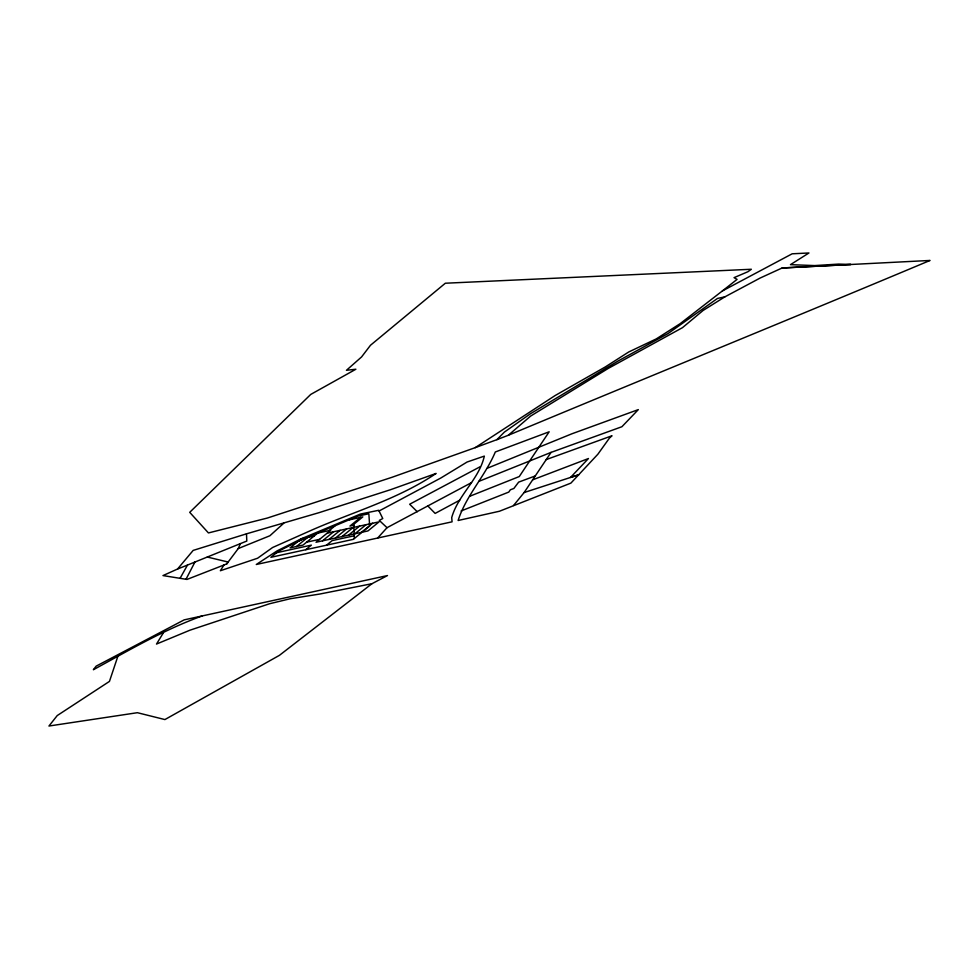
<?xml version="1.0" encoding="UTF-8"?>
<svg xmlns="http://www.w3.org/2000/svg" width="979" height="979" viewBox="0 0 979 979"><rect width="100%" height="100%" fill="white"/><g stroke="black" fill="none" stroke-linecap="round" stroke-linejoin="round"><path stroke-width="1.47" d="M379.057 511.001L440.807 478.021L467.081 462.027L484.348 456.092C479.037 479.453 458.148 494.738 451.711 517.573L452.078 521.819L256.29 564.491L277.106 550.871L301.189 538.817L360.345 514.085L378.714 510.292L382.765 518.54L379.289 520.412L387.023 527.693L471.535 482.61M469.675 496.292L519.274 476.553L549.158 431.8L495.313 451.98C485.229 476.039 466.041 495.57 458.111 520.498L499.474 511.234L570.892 483.112L597.888 454.207L609.391 438.151L612.01 435.765L546.233 459.579M117.884 656.211L109.452 681.408L57.235 715.563L48.95 726.026L137.39 712.7L164.9 719.565L279.407 655.355L371.922 583.729L387.488 575.554L184.187 619.866L96.15 666.148L93.372 669.734C128.947 650.35 164.154 629.558 202.408 615.877M238.252 548.558L240.418 543.614L246.806 541.057L246.488 533.836L319.13 512.641L390.523 489.708L436.108 473.432C396.593 500.196 350.09 512.702 307.014 532.209L272.603 547.506L257.575 558.238L220.373 570.733L223.922 565.018L226.773 563.855L238.252 548.558L269.91 535.746L283.702 523.275M185.998 579.274L194.943 562.032L240.418 543.614M180.063 578.32L187.491 565.067L194.943 562.032M163.432 632.691L156.505 644.06L189.95 630.195L269.604 603.737L290.335 598.72L319.619 594.069L371.922 583.729M513.522 505.519L524.132 492.535L551.055 452.396L621.91 426.722L638.32 409.614L572.03 433.746L487.297 468.231M226.773 563.855L228.144 562.032L207.291 557.051M223.922 565.018L186.989 579.433L162.979 575.579L177.566 569.019L193.169 550.406L246.488 533.836M377.649 538.046L387.023 527.693M475.231 447.648L496.891 439.657L504.381 432.106L530.594 413.652L617.982 361.067L668.021 333.57L717.46 298.448L724.839 296.87L760.145 278.036L782.086 267.989L850.849 264.465L838.624 264.085L814.65 265.578L790.457 264.66L808.948 252.974L792.158 253.806L722.367 290.947L680.209 323.633L656.248 338.918L628.738 351.975L605.23 366.978L555.056 395.589L475.231 447.648L391.943 477.311L267.218 518.087L208.441 532.943L189.718 512.335L310.735 394.427L355.879 369.23L346.444 370.295L361.569 356.943L370.503 345.244L445.335 283.225L751.334 269.262L747.956 271.697L734.066 277.644L737.077 279.394L722.367 290.947M496.891 439.657L508.309 435.276L530.594 416.099L608.228 368.434L682.473 327.659L703.093 310.465L724.839 296.87M296.539 546.502L307.675 537.41M317.734 533.09L303.037 545.083L290.053 547.91L301.189 538.817L314.173 535.99M305.754 549.708L311.371 545.132L276.506 552.731M329.201 530.581L335.026 525.833M322.507 540.836L333.643 531.744M329.005 539.429L340.141 530.337M326.533 545.181L332.15 540.604L354.19 535.794M360.602 517.377L349.968 526.053L353.872 525.209M335.491 538.009L346.627 528.917M341.977 536.59L353.113 527.51M348.475 535.183L359.611 526.09M354.961 533.763L366.097 524.671M361.459 532.343L372.595 523.263M459.702 500.208L435.141 513.412L427.933 506.057M480.261 466.677L409.663 504.234L417.262 511.723M301.055 539.906L278.22 551.324L270.889 557.308L353.333 539.343L369.67 526.017L368.85 513.742L357.959 516.104L299.488 540.689M508.309 435.276C648.771 376.719 789.723 319.338 930.05 260.451L782.086 267.989M478.829 481.387L551.055 452.396M177.566 569.019L187.491 565.067M461.121 510.952L508.786 492.082L510.34 489.794L513.853 488.484L518.637 482.133L535.256 475.953M532.649 479.832L588.452 458.527L570.5 477.458L578.809 474.754L524.132 492.535M349.393 519.825L362.817 516.9L353.811 524.242L354.361 538.499M317.612 533.114L330.718 530.251L316.021 542.256L367.945 530.936L379.081 521.844L327.157 533.163M306.598 542.17L319.582 539.343"/></g></svg>
